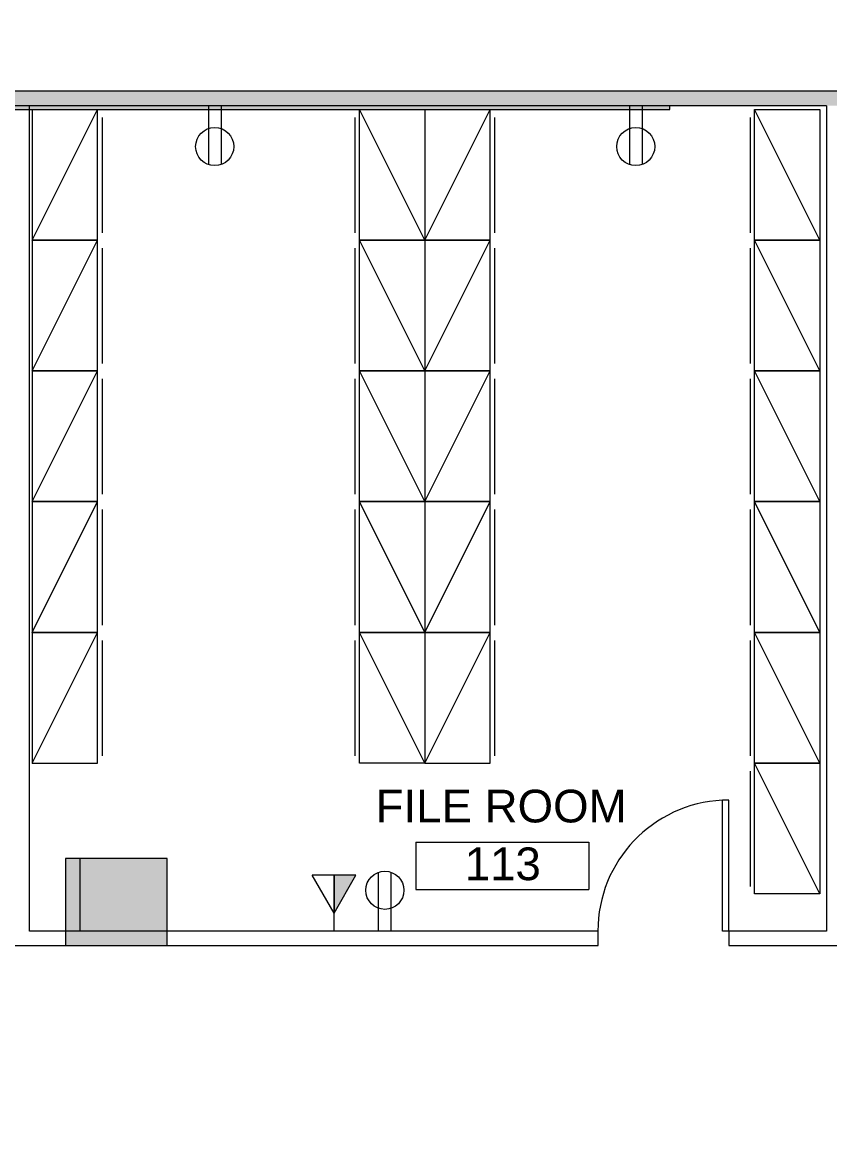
# Model space of a CAD drawing. Header units: inches. Extents: x 936 to 2811, y -567 to 495.
# Drawn here: x 2047.9 to 2270.3, y -237.3 to 69.8 of the extents above; entities that cross this region are included whole.
import ezdxf

# ---------------------------------------------------------------- set-up
doc = ezdxf.new("R2010")
doc.units = ezdxf.units.IN
doc.header["$MEASUREMENT"] = 0
for name, color, linetype, lineweight in [('1900 Gallows 2nd Floor_For Revit_dwg', 8, 'Continuous', 9), ('A-ANNO-NOTE', 131, 'Continuous', 20), ('A-AREA-IDEN', 2, 'Continuous', 20), ('A-Cols-Bldg', 7, 'Continuous', 9), ('A-DETL-GENF', 92, 'Continuous', 9), ('A-DETL-MEDM', 33, 'Continuous', 9), ('A-DOOR', 31, 'Continuous', 13), ('A-WALL', 113, 'Continuous', 50), ('A-WALL-PATT', 111, 'Continuous', 13), ('I-FURN', 30, 'Continuous', 9)]:
    doc.layers.add(name, color=color, linetype=linetype, lineweight=lineweight)
doc.styles.add('Arial', font='arial.ttf', dxfattribs={"height": 9})

# ---------------------------------------------------------------- blocks, each defined once
blk = doc.blocks.new('File Cabinets - 36-626875-New Construction - Tel_Data_Elec Plan')
at = {"layer": 'I-FURN'}
for p, q in [((-9.62, -18), (8.38, 18)), ((8.38, 18), (-9.62, 18)), ((-9.62, 18), (-9.62, -18)), ((8.38, -18), (8.38, 18)), ((9.62, 15.79), (9.62, -15.98)), ((-9.62, -18), (8.38, -18))]:
    blk.add_line(p, q, dxfattribs=at)
blk = doc.blocks.new('File Cabinets - 36-V1-New Construction - Tel_Data_Elec Plan')
at = {"layer": 'I-FURN'}
for p, q in [((-9.62, -18), (8.38, 18)), ((-9.62, 18), (-9.62, -18)), ((8.38, -18), (8.38, 18)), ((9.62, 15.79), (9.62, -15.98)), ((-9.62, -18), (8.38, -18))]:
    blk.add_line(p, q, dxfattribs=at)
blk = doc.blocks.new('File Cabinets - 36-1571333-New Construction - Tel_Data_Elec Plan')
at = {"layer": 'I-FURN'}
for p, q in [((-9.62, 18), (8.38, -18)), ((-9.62, 18), (8.38, 18)), ((-9.62, -18), (-9.62, 18)), ((8.38, 18), (8.38, -18)), ((9.62, -15.79), (9.62, 15.98)), ((8.38, -18), (-9.62, -18))]:
    blk.add_line(p, q, dxfattribs=at)
blk = doc.blocks.new('Single-Flush - 36_ x 96_-1543301-New Construction - Tel_Data_Elec Plan')
at = {"layer": 'A-DOOR', "color": 250, "lineweight": 20}
for p, q in [((16.25, 2), (16.25, 38.02)), ((18, 38.02), (16.25, 38.02)), ((18, 2), (18, 38.02)), ((18, 2), (16.25, 2))]:
    blk.add_line(p, q, dxfattribs=at)
at = {"layer": 'A-DOOR', "lineweight": 9}
blk.add_arc((18, 2), 36.07, 92.7812, 180, dxfattribs=at)
blk = doc.blocks.new('File Cabinets - 36-V2-New Construction - Tel_Data_Elec Plan')
at = {"layer": 'I-FURN'}
for p, q in [((-9.62, 18), (8.38, -18)), ((-9.62, 18), (8.38, 18)), ((-9.62, -18), (-9.62, 18)), ((8.38, 18), (8.38, -18)), ((9.62, -15.79), (9.62, 15.98))]:
    blk.add_line(p, q, dxfattribs=at)
blk = doc.blocks.new('1900 Gallows 2nd Floor_For Revit_dwg-1510351-New Construction - Tel_Data_Elec Plan')
at = {"layer": 'A-Cols-Bldg'}
blk.add_line((1960, 1115.69), (1960, 1095.69), dxfattribs=at)
at = {"layer": 'A-Cols-Bldg', "flags": 128}
blk.add_lwpolyline([(1984, 1095.69), (1984, 1115.69), (1960, 1115.69)], dxfattribs=at)
blk = doc.blocks.new('FORM Room Tag - Name _ Number-61107-New Construction - Tel_Data_Elec Plan')
at = {"layer": 'A-AREA-IDEN'}
for p, q in [((-0.2444, -0.0231), (-0.2444, -0.1589)), ((-0.2444, -0.0231), (0.2515, -0.0231)), ((0.2515, -0.0231), (0.2515, -0.1589)), ((-0.2444, -0.1589), (0.2515, -0.1589))]:
    blk.add_line(p, q, dxfattribs=at)

msp = doc.modelspace()

# ---------------------------------------------------------------- hatches: boundary and pattern name
at = {"layer": 'A-ANNO-NOTE', "lineweight": 9}
msp.add_hatch(color=256, dxfattribs=at).paths.add_polyline_path([(2133.76, -175.52), (2139.76, -165.06), (2133.76, -165.06)], flags=0)
at = {"layer": 'A-DETL-GENF'}
h = msp.add_hatch(color=55, dxfattribs=at)
h.paths.add_polyline_path([(1490.76, -567.44), (1490.76, -537.44), (1460.76, -537.44), (1460.76, -567.44), (1482.26, -567.44)], flags=0)
h.paths.add_polyline_path([(1370.76, -567.44), (1370.76, -537.44), (1340.76, -537.44), (1340.76, -567.44)], flags=0)
h.paths.add_polyline_path([(980.76, -567.44), (1010.76, -567.44), (1010.76, -537.44), (980.76, -537.44)], flags=0)
h.paths.add_polyline_path([(1100.76, -567.44), (1130.76, -567.44), (1130.76, -537.44), (1100.76, -537.44), (1100.76, -554.75)], flags=0)
h.paths.add_polyline_path([(1370.76, -447.44), (1370.76, -417.44), (1340.76, -417.44), (1340.76, -447.44)], flags=0)
h.paths.add_polyline_path([(2570.76, -447.44), (2570.76, -398.44), (2540.76, -398.44), (2540.76, -447.44)], flags=0)
h.paths.add_polyline_path([(1002.26, -447.44), (1010.76, -447.44), (1010.76, -417.44), (980.76, -417.44), (980.76, -447.44), (995.76, -447.44)], flags=0)
h.paths.add_polyline_path([(1130.76, -447.44), (1130.76, -417.44), (1100.76, -417.44), (1100.76, -447.44)], flags=0)
h.paths.add_polyline_path([(2450.76, -447.44), (2450.76, -424.44), (2420.76, -424.44), (2420.76, -447.44), (2424.76, -447.44)], flags=0)
h.paths.add_polyline_path([(2690.76, -447.44), (2690.76, -424.44), (2660.76, -424.44), (2660.76, -447.44), (2664.76, -447.44)], flags=0)
h.paths.add_polyline_path([(2810.76, -447.44), (2810.76, -417.44), (2780.76, -417.44), (2780.76, -447.44)], flags=0)
h.paths.add_polyline_path([(1730.76, -447.44), (1730.76, -424.44), (1700.76, -424.44), (1700.76, -447.44), (1704.76, -447.44)], flags=0)
h.paths.add_polyline_path([(1850.76, -447.44), (1850.76, -398.44), (1820.76, -398.44), (1820.76, -447.44)], flags=0)
h.paths.add_polyline_path([(1944.76, -447.44), (1970.76, -447.44), (1970.76, -424.44), (1940.76, -424.44), (1940.76, -447.44)], flags=0)
h.paths.add_polyline_path([(2090.76, -447.44), (2090.76, -398.44), (2060.76, -398.44), (2060.76, -447.44)], flags=0)
h.paths.add_polyline_path([(2210.76, -447.44), (2210.76, -424.44), (2180.76, -424.44), (2180.76, -447.44), (2184.76, -447.44)], flags=0)
h.paths.add_polyline_path([(2330.76, -447.44), (2330.76, -398.44), (2300.76, -398.44), (2300.76, -447.44)], flags=0)
h.paths.add_polyline_path([(1460.76, -447.44), (1490.76, -447.44), (1490.76, -417.44), (1460.76, -417.44)], flags=0)
h.paths.add_polyline_path([(1610.76, -447.44), (1610.76, -398.44), (1580.76, -398.44), (1580.76, -447.44)], flags=0)
h.paths.add_polyline_path([(2787.76, -327.44), (2810.76, -327.44), (2810.76, -297.44), (2787.76, -297.44)], flags=0)
h.paths.add_polyline_path([(1369.26, -207.44), (1370.76, -207.44), (1370.76, -177.44), (1340.76, -177.44), (1340.76, -207.44), (1366.26, -207.44)], flags=0)
h.paths.add_polyline_path([(2787.85, -207.44), (2810.76, -207.44), (2810.76, -177.44), (2761.76, -177.44), (2761.76, -207.44)], flags=0)
h.paths.add_polyline_path([(1130.76, -207.44), (1130.76, -177.44), (1100.76, -177.44), (1100.76, -207.44)], flags=0)
h.paths.add_polyline_path([(2544.76, -185.44), (2547.76, -185.44), (2547.76, -155.82), (2519.76, -155.82), (2519.76, -185.44), (2540.76, -185.44)], flags=0)
h.paths.add_polyline_path([(2300.76, -184.44), (2341.76, -184.44), (2341.76, -160.44), (2299.76, -160.44), (2299.76, -184.44)], flags=0)
h.paths.add_polyline_path([(2059.76, -184.44), (2087.76, -184.44), (2087.76, -160.44), (2059.76, -160.44), (2059.76, -180.69)], flags=0)
h.paths.add_polyline_path([(1824.76, -184.44), (1847.76, -184.44), (1847.76, -160.44), (1820.26, -160.44), (1820.26, -184.44), (1824.26, -184.44)], flags=0)
h.paths.add_polyline_path([(1604.51, -184.44), (1607.76, -184.44), (1607.76, -158.19), (1580.26, -158.19), (1580.26, -184.44)], flags=0)
h.paths.add_polyline_path([(1490.76, -87.44), (1490.76, -57.44), (1460.76, -57.44), (1460.76, -87.44), (1482.26, -87.44)], flags=0)
h.paths.add_polyline_path([(989.26, -87.44), (1010.76, -87.44), (1010.76, -57.44), (980.76, -57.44), (980.76, -87.44), (988.51, -87.44)], flags=0)
h.paths.add_polyline_path([(2810.76, -87.44), (2810.76, -57.44), (2787.76, -57.44), (2787.76, -87.44), (2787.85, -87.44)], flags=0)
h.paths.add_polyline_path([(2761.76, 32.56), (2810.76, 32.56), (2810.76, 62.56), (2761.76, 62.56)], flags=0)
h.paths.add_polyline_path([(2307.26, 112.18), (2327.76, 112.18), (2327.76, 136.18), (2303.76, 136.18), (2303.76, 112.18)], flags=0)
h.paths.add_polyline_path([(2547.76, 112.18), (2547.76, 136.18), (2523.76, 136.18), (2523.76, 112.18)], flags=0)
h.paths.add_polyline_path([(2810.76, 152.56), (2810.76, 182.56), (2787.76, 182.56), (2787.76, 152.56)], flags=0)
h.paths.add_polyline_path([(2787.76, 272.56), (2810.76, 272.56), (2810.76, 302.56), (2787.76, 302.56)], flags=0)
h.paths.add_polyline_path([(2547.76, 318.93), (2547.76, 342.93), (2523.76, 342.93), (2523.76, 318.93), (2527.76, 318.93)], flags=0)
h.paths.add_polyline_path([(2321.01, 318.93), (2327.76, 318.93), (2327.76, 342.93), (2303.76, 342.93), (2303.76, 318.93), (2320.51, 318.93)], flags=0)
h.paths.add_polyline_path([(2800.51, 392.56), (2810.76, 392.56), (2810.76, 422.56), (2761.76, 422.56), (2761.76, 392.56), (2797.76, 392.56)], flags=0)
at = {"layer": 'A-WALL-PATT'}
msp.add_hatch(color=8, dxfattribs=at).paths.add_polyline_path([(2049.88, 46.81), (2275.76, 46.81), (2275.76, 50.81), (1425.38, 50.81), (1425.38, 46.81), (2045.88, 46.81)], flags=0)
h = msp.add_hatch(color=8, dxfattribs=at)
h.paths.add_polyline_path([(2049.88, 46.81), (2045.88, 46.81), (2045.88, 45.81), (2049.78, 45.81)], flags=0)
h.paths.add_polyline_path([(2142.3, 45.81), (2226.26, 45.81), (2226.26, 46.81), (2049.88, 46.81), (2049.88, 45.81)], flags=0)
h.paths.add_polyline_path([(1846.26, 45.81), (1923.75, 45.81), (1923.75, 46.81), (1846.26, 46.81)], flags=0)
h.paths.add_polyline_path([(1923.8, 45.81), (1927.75, 45.81), (1927.75, 46.81), (1923.75, 46.81), (1923.75, 46.76)], flags=0)

# ---------------------------------------------------------------- linework, layer by layer
at = {"layer": 'A-ANNO-NOTE'}
for p, q in [((2099.14, 46.81), (2099.14, 30.61)), ((2102.62, 46.81), (2102.62, 30.61)), ((2215.14, 46.81), (2215.14, 30.61)), ((2218.62, 46.81), (2218.62, 30.61)), ((2133.76, -175.52), (2127.76, -165.06)), ((2139.76, -165.06), (2127.76, -165.06)), ((2139.76, -165.06), (2133.76, -165.06)), ((2133.76, -165.06), (2133.76, -175.52)), ((2133.76, -175.52), (2139.76, -165.06)), ((2133.76, -180.44), (2133.76, -165.06)), ((2133.76, -175.52), (2139.76, -165.06)), ((2146.01, -180.44), (2146.01, -164.24)), ((2149.5, -180.44), (2149.5, -164.24))]:
    msp.add_line(p, q, dxfattribs=at)
for centre in [(2100.88, 35.56), (2216.88, 35.56), (2147.76, -169.2)]:
    msp.add_circle(centre, 5.25, dxfattribs=at)
at = {"layer": 'A-DETL-MEDM', "lineweight": 20}
for p, q in [((2059.76, -160.44), (2059.76, -184.44)), ((2087.76, -160.44), (2059.76, -160.44)), ((2087.76, -184.44), (2087.76, -160.44)), ((2059.76, -184.44), (2087.76, -184.44))]:
    msp.add_line(p, q, dxfattribs=at)
at = {"layer": 'A-WALL', "color": 250, "lineweight": 20}
for p, q in [((2307.26, 50.81), (1425.38, 50.81)), ((2269.38, 46.81), (1659.76, 46.81)), ((2049.88, -180.44), (2049.88, 46.81)), ((2226.26, 45.81), (2226.26, 46.81)), ((2269.38, 46.81), (2269.38, -180.44)), ((1846.26, 45.81), (2226.26, 45.81)), ((2206.51, -180.44), (2049.88, -180.44)), ((2206.51, -184.44), (2206.51, -180.44)), ((2269.38, -180.44), (2242.51, -180.44)), ((2242.51, -180.44), (2242.51, -184.44)), ((2007.75, -184.44), (2206.51, -184.44)), ((2242.51, -184.44), (2303.76, -184.44))]:
    msp.add_line(p, q, dxfattribs=at)

# ---------------------------------------------------------------- block references
at = {"layer": '1900 Gallows 2nd Floor_For Revit_dwg', "color": 7}
msp.add_blockref('1900 Gallows 2nd Floor_For Revit_dwg-1510351-New Construction - Tel_Data_Elec Plan', (103.76, -1276.13), dxfattribs=at)
at = {"layer": 'A-AREA-IDEN', "xscale": 95.99999999999994, "yscale": 95.99999999999994, "zscale": 95.99999999999994}
msp.add_blockref('FORM Room Tag - Name _ Number-61107-New Construction - Tel_Data_Elec Plan', (2179.77, -153.7), dxfattribs=at)
at = {"layer": 'A-DOOR'}
msp.add_blockref('Single-Flush - 36_ x 96_-1543301-New Construction - Tel_Data_Elec Plan', (2224.51, -182.44), dxfattribs=at)
at = {"layer": 'I-FURN'}
for name, p in [('File Cabinets - 36-V1-New Construction - Tel_Data_Elec Plan', (2060.26, 27.81)), ('File Cabinets - 36-V1-New Construction - Tel_Data_Elec Plan', (2168.37, 27.81)), ('File Cabinets - 36-626875-New Construction - Tel_Data_Elec Plan', (2060.26, -8.19)), ('File Cabinets - 36-626875-New Construction - Tel_Data_Elec Plan', (2168.37, -8.19)), ('File Cabinets - 36-626875-New Construction - Tel_Data_Elec Plan', (2060.26, -44.19)), ('File Cabinets - 36-626875-New Construction - Tel_Data_Elec Plan', (2168.37, -44.19)), ('File Cabinets - 36-626875-New Construction - Tel_Data_Elec Plan', (2060.26, -80.19)), ('File Cabinets - 36-626875-New Construction - Tel_Data_Elec Plan', (2168.37, -80.19)), ('File Cabinets - 36-626875-New Construction - Tel_Data_Elec Plan', (2060.26, -116.19)), ('File Cabinets - 36-626875-New Construction - Tel_Data_Elec Plan', (2168.37, -116.19))]:
    msp.add_blockref(name, p, dxfattribs=at)
at = {"layer": 'I-FURN', "rotation": 180}
for name, p in [('File Cabinets - 36-V2-New Construction - Tel_Data_Elec Plan', (2149.13, 27.81)), ('File Cabinets - 36-1571333-New Construction - Tel_Data_Elec Plan', (2258.01, 27.81)), ('File Cabinets - 36-1571333-New Construction - Tel_Data_Elec Plan', (2149.13, -8.19)), ('File Cabinets - 36-1571333-New Construction - Tel_Data_Elec Plan', (2258.01, -8.19)), ('File Cabinets - 36-1571333-New Construction - Tel_Data_Elec Plan', (2149.13, -44.19)), ('File Cabinets - 36-1571333-New Construction - Tel_Data_Elec Plan', (2258.01, -44.19)), ('File Cabinets - 36-1571333-New Construction - Tel_Data_Elec Plan', (2149.13, -80.19)), ('File Cabinets - 36-1571333-New Construction - Tel_Data_Elec Plan', (2258.01, -80.19)), ('File Cabinets - 36-1571333-New Construction - Tel_Data_Elec Plan', (2149.13, -116.19)), ('File Cabinets - 36-1571333-New Construction - Tel_Data_Elec Plan', (2258.01, -116.19)), ('File Cabinets - 36-1571333-New Construction - Tel_Data_Elec Plan', (2258.01, -152.19))]:
    msp.add_blockref(name, p, dxfattribs=at)

# ---------------------------------------------------------------- texts
at = {"layer": 'A-AREA-IDEN', "lineweight": 9, "char_height": 9, "attachment_point": 2, "line_spacing_factor": 0.941778, "style": 'Arial'}
for s, insert, width in [('FILE ROOM', (2179.78, -141.52), 82.5297), ('113', (2180.24, -157.42), 25.1225)]:
    msp.add_mtext(s, dxfattribs=dict(at, insert=insert, width=width))

doc.saveas('drawing.dxf')
